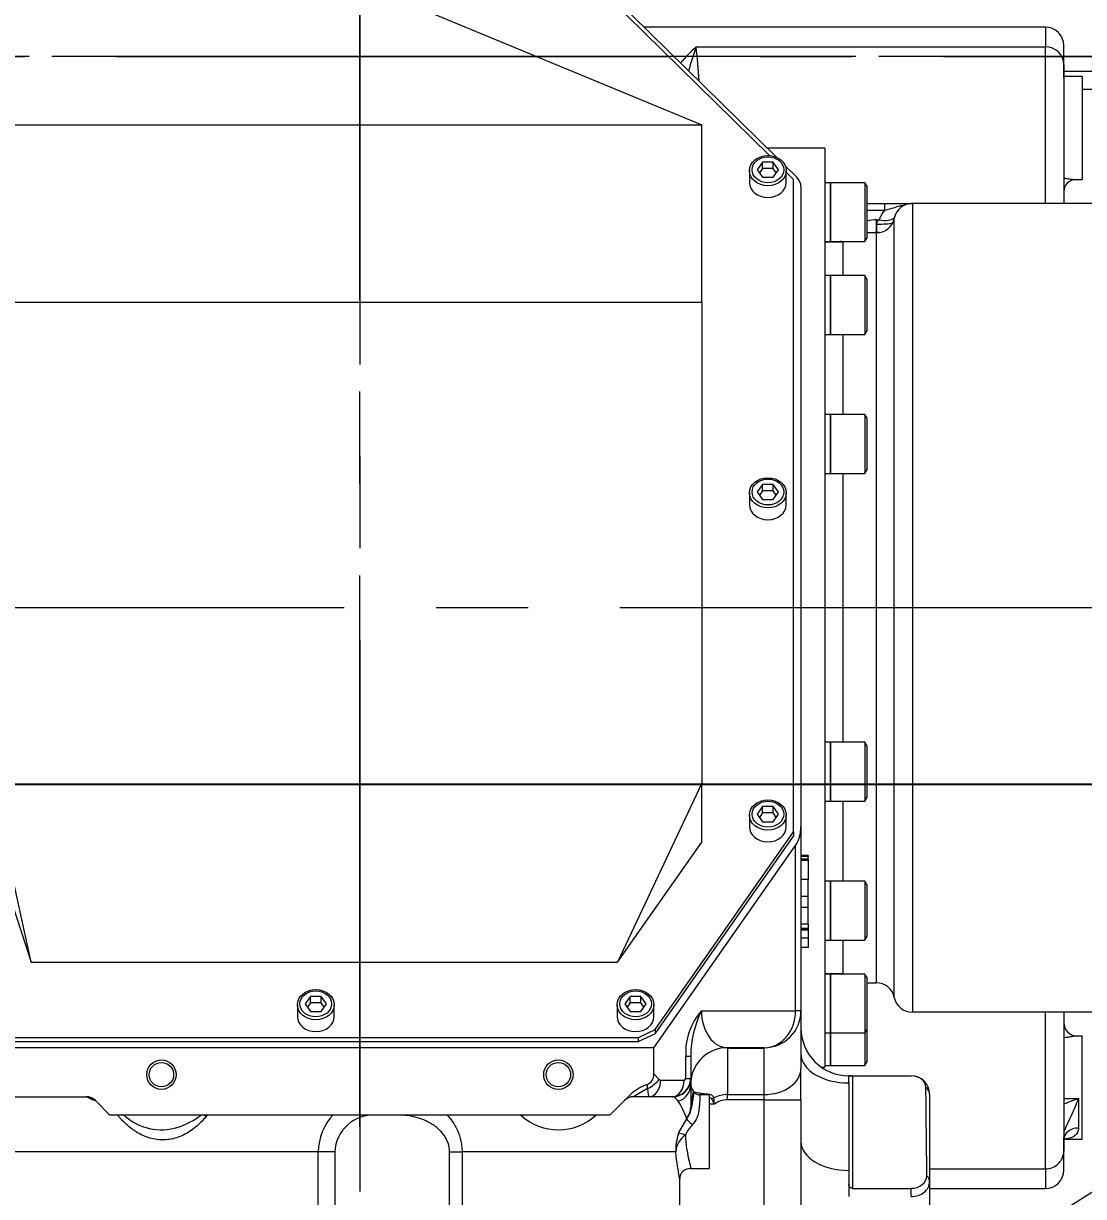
# Model space of a CAD drawing. Header units: millimetres. Extents: x 10462777 to 22643323, y 453826 to 1389191.
# Drawn here: x 11269094.5 to 11269382.9, y 579420.9 to 579740 of the extents above; entities that cross this region are included whole.
import ezdxf

# ---------------------------------------------------------------- set-up
doc = ezdxf.new("R2010")
doc.units = ezdxf.units.MM
doc.header["$LTSCALE"] = 200
doc.header["$MEASUREMENT"] = 0
doc.header["$PDMODE"] = 35
doc.header["$PDSIZE"] = -5
doc.linetypes.add('CENTER', pattern=[2, 1.25, -0.25, 0.25, -0.25])
doc.linetypes.add('CENTER2', pattern=[1.125, 0.75, -0.125, 0.125, -0.125])
doc.layers.get('DEFPOINTS').update_dxf_attribs({"linetype": 'CONTINUOUS'})
doc.layers.add('1', color=1, linetype='CENTER')
doc.layers.add('DV1_DEFAULT', color=7, linetype='CONTINUOUS')
doc.layers.add('LAYOUT', color=8, linetype='CONTINUOUS', lineweight=25)
doc.styles.add('iso-1', font='isocp.shx')
doc.styles.get("Standard").update_dxf_attribs({"font": 'SYMBOL'})
doc.dimstyles.get("Standard").update_dxf_attribs({"dimtxt": 1, "dimasz": 0.18, "dimexe": 0.18, "dimexo": 0.0625, "dimgap": 0.5, "dimtad": 1, "dimzin": 0, "dimdsep": 46, "dimtxsty": 'Standard', "dimcen": 0.09, "dimadec": 0, "dimazin": 0, "dimtfac": 1, "dimtofl": 0, "dimtmove": 2, "dimatfit": 3, "dimfxl": 1, "dimtolj": 1, "dimtzin": 0, "dimarcsym": 0})

# ---------------------------------------------------------------- blocks, each defined once
blk = doc.blocks.new('*D418')
at = {"layer": '1', "color": 152, "linetype": 'Continuous', "lineweight": -2, "transparency": 16777216}
for p, q in [((11268307.7, 579167.69), (11268307.7, 579563.75)), ((11269542.41, 578529.99), (11269542.41, 579563.75))]:
    blk.add_line(p, q, dxfattribs=at)
at = {"layer": '1', "color": 27, "linetype": 'Continuous', "lineweight": -2, "transparency": 16777216}
blk.add_line((11268338.45, 579533.01), (11269511.66, 579533.01), dxfattribs=at)
at = {"layer": '1', "color": 27, "linetype": 'Continuous', "transparency": 16777216}
for points in [[(11268338.45, 579538.13), (11268338.45, 579527.88), (11268307.7, 579533.01)], [(11269511.66, 579538.13), (11269511.66, 579527.88), (11269542.41, 579533.01)]]:
    blk.add_solid(points, dxfattribs=at)
at = {"layer": 'DEFPOINTS', "color": 0, "linetype": 'Continuous', "transparency": 16777216}
for p in [(11269542.41, 579533.01), (11268307.7, 579152.31), (11269542.41, 578514.62)]:
    blk.add_point(p, dxfattribs=at)
at = {"layer": '1', "color": 23, "linetype": 'Continuous', "lineweight": -3, "transparency": 16777216, "insert": (11268925.06, 579566.9), "char_height": 33.894, "attachment_point": 5, "style": 'iso-1'}
blk.add_mtext('\\A1;\\C23;1275', dxfattribs=at)
blk = doc.blocks.new('r710ic')
at = {"layer": 'DV1_DEFAULT', "color": 1, "linetype": 'CENTER2', "lineweight": 0}
for p, q in [((272041.37, 102141.44), (272041.37, 106426.45)), ((272041.37, 106323.81), (272041.37, 102038.81)), ((274132.55, 104232.63), (269847.55, 104232.63)), ((269950.18, 104232.63), (274235.19, 104232.63))]:
    blk.add_line(p, q, dxfattribs=at)
at = {"layer": 'DV1_DEFAULT', "color": 7, "linetype": 'CENTER2', "lineweight": 0}
for p, q in [((272041.37, 104592.6), (272041.37, 103886.38)), ((272191.37, 104453.37), (272191.37, 104059.93))]:
    blk.add_line(p, q, dxfattribs=at)
at = {"layer": 'DV1_DEFAULT', "color": 7, "linetype": 'Continuous', "lineweight": 0}
for p, q in [((272045.37, 104424.13), (272045.37, 104494.63)), ((272050.37, 104494.63), (272050.37, 104429.13)), ((272081.37, 104464.13), (272081.37, 104382.93)), ((272301.37, 104464.13), (272301.37, 104382.93)), ((272046.86, 104429.13), (272074.86, 104429.13)), ((272046.86, 104429.13), (272046.86, 104424.13)), ((272074.86, 104427.2), (272074.86, 104429.13)), ((272335.88, 104429.13), (272307.88, 104429.13)), ((272307.88, 104429.13), (272307.88, 104427.63)), ((272335.88, 104424.13), (272335.88, 104429.13)), ((272324.83, 104424.13), (272324.83, 104428.13)), ((272324.83, 104428.13), (272332.9, 104428.13)), ((272043.58, 104424.13), (272038.37, 104424.13)), ((272047.32, 104424.13), (272040.37, 104424.13)), ((272043.58, 104424.13), (272081.37, 104424.13)), ((272047.32, 104424.13), (272051.32, 104424.13)), ((272301.37, 104424.13), (272339.15, 104424.13)), ((272334.24, 104424.13), (272335.42, 104424.13)), ((272342.37, 104424.13), (272335.42, 104424.13)), ((272344.37, 104424.13), (272339.15, 104424.13)), ((272033.37, 104419.13), (272033.37, 104309.91)), ((272033.37, 104419.13), (272038.75, 104419.13)), ((272081.37, 104419.13), (272038.75, 104419.13)), ((272038.75, 104324.13), (272038.75, 104419.13)), ((272343.98, 104419.13), (272301.37, 104419.13)), ((272343.98, 104419.13), (272349.37, 104419.13)), ((272343.98, 104387.63), (272343.98, 104419.13)), ((272349.37, 104387.63), (272349.37, 104419.13)), ((272323.67, 104387.63), (272347.48, 104387.63)), ((272347.48, 104387.63), (272373.32, 104387.63)), ((272081.37, 104375.33), (272081.37, 104383.13)), ((272081.37, 104382.93), (272301.37, 104382.93)), ((272318.67, 104366.63), (272318.67, 104382.63)), ((272351.52, 104382.63), (272349.29, 104382.63)), ((272349.29, 104366.63), (272349.29, 104382.63)), ((272297.37, 104378.03), (272085.37, 104378.03)), ((272081.37, 104370.63), (272081.37, 104375.33)), ((272081.37, 104375.33), (272083.29, 104375.33)), ((272083.29, 104375.33), (272083.29, 104370.63)), ((272085.79, 104373.2), (272085.79, 104373.9)), ((272089.27, 104373.2), (272085.79, 104373.2)), ((272089.27, 104373.23), (272087.01, 104373.23)), ((272089.27, 104373.23), (272089.27, 104373.2)), ((272089.37, 104373.13), (272089.37, 104370.63)), ((272089.37, 104373.13), (272293.37, 104373.13)), ((272293.37, 104370.63), (272293.37, 104373.13)), ((272076.78, 104370.63), (272075.74, 104370.03)), ((272075.74, 104370.03), (272075.74, 104360.63)), ((272075.74, 104370.03), (272091.74, 104370.03)), ((272090.7, 104370.63), (272076.78, 104370.63)), ((272091.74, 104370.03), (272090.7, 104370.63)), ((272091.74, 104360.63), (272091.74, 104370.03)), ((272102.03, 104370.63), (272100.99, 104370.03)), ((272100.99, 104370.03), (272100.99, 104360.63)), ((272100.99, 104370.03), (272116.99, 104370.03)), ((272115.95, 104370.63), (272102.03, 104370.63)), ((272116.99, 104370.03), (272115.95, 104370.63)), ((272116.99, 104360.63), (272116.99, 104370.03)), ((272139.82, 104370.63), (272138.79, 104370.03)), ((272138.79, 104370.03), (272138.79, 104360.63)), ((272138.79, 104370.03), (272154.79, 104370.03)), ((272153.75, 104370.63), (272139.82, 104370.63)), ((272154.79, 104370.03), (272153.75, 104370.63)), ((272154.79, 104360.63), (272154.79, 104370.03)), ((272228.99, 104370.63), (272227.95, 104370.03)), ((272227.95, 104370.03), (272227.95, 104360.63)), ((272227.95, 104370.03), (272243.95, 104370.03)), ((272242.91, 104370.63), (272228.99, 104370.63)), ((272243.95, 104370.03), (272242.91, 104370.63)), ((272243.95, 104360.63), (272243.95, 104370.03)), ((272266.79, 104370.63), (272265.75, 104370.03)), ((272265.75, 104370.03), (272265.75, 104360.63)), ((272265.75, 104370.03), (272281.75, 104370.03)), ((272280.71, 104370.63), (272266.79, 104370.63)), ((272281.75, 104370.03), (272280.71, 104370.63)), ((272281.75, 104360.63), (272281.75, 104370.03)), ((272292.04, 104370.63), (272291, 104370.03)), ((272291, 104370.03), (272291, 104360.63)), ((272291, 104370.03), (272307, 104370.03)), ((272305.96, 104370.63), (272292.04, 104370.63)), ((272307, 104370.03), (272305.96, 104370.63)), ((272314.83, 104370.63), (272305.96, 104370.63)), ((272307, 104360.63), (272307, 104370.03)), ((272307, 104370.03), (272315.87, 104370.03)), ((272315.87, 104370.03), (272314.83, 104370.63)), ((272315.87, 104360.63), (272315.87, 104370.03)), ((272318.67, 104366.63), (272349.29, 104366.63)), ((272318.67, 104366.54), (272318.67, 104365.63)), ((272318.87, 104365.63), (272318.67, 104365.63)), ((272320.62, 104365.63), (272318.87, 104365.63)), ((272320.62, 104365.63), (272344.43, 104365.63)), ((272344.43, 104365.63), (272348.04, 104365.63)), ((272348.04, 104365.63), (272351.52, 104365.63)), ((272100.99, 104364.13), (272091.74, 104364.13)), ((272091.87, 104364.13), (272091.87, 104359.13)), ((272138.79, 104364.13), (272116.99, 104364.13)), ((272227.95, 104364.13), (272154.79, 104364.13)), ((272265.75, 104364.13), (272243.95, 104364.13)), ((272291, 104364.13), (272281.75, 104364.13)), ((272290.87, 104359.13), (272290.87, 104364.13)), ((272066.37, 104359.13), (272066.37, 104343.46)), ((272066.37, 104359.13), (272316.37, 104359.13)), ((272075.74, 104360.63), (272075.74, 104359.13)), ((272091.74, 104360.63), (272075.74, 104360.63)), ((272075.74, 104360.63), (272091.74, 104360.63)), ((272091.74, 104359.13), (272091.74, 104360.63)), ((272100.99, 104360.63), (272100.99, 104359.13)), ((272116.99, 104360.63), (272100.99, 104360.63)), ((272100.99, 104360.63), (272116.99, 104360.63)), ((272116.99, 104359.13), (272116.99, 104360.63)), ((272138.79, 104360.63), (272138.79, 104359.13)), ((272154.79, 104360.63), (272138.79, 104360.63)), ((272138.79, 104360.63), (272154.79, 104360.63)), ((272154.79, 104359.13), (272154.79, 104360.63)), ((272227.95, 104360.63), (272227.95, 104359.13)), ((272243.95, 104360.63), (272227.95, 104360.63)), ((272227.95, 104360.63), (272243.95, 104360.63)), ((272243.95, 104359.13), (272243.95, 104360.63)), ((272265.75, 104360.63), (272265.75, 104359.13)), ((272281.75, 104360.63), (272265.75, 104360.63)), ((272265.75, 104360.63), (272281.75, 104360.63)), ((272281.75, 104359.13), (272281.75, 104360.63)), ((272291, 104360.63), (272291, 104359.13)), ((272307, 104360.63), (272291, 104360.63)), ((272291, 104360.63), (272307, 104360.63)), ((272307, 104359.13), (272307, 104360.63)), ((272315.87, 104360.63), (272307, 104360.63)), ((272307, 104360.63), (272315.87, 104360.63)), ((272315.87, 104359.13), (272315.87, 104360.63)), ((272316.37, 104358.25), (272316.37, 104359.13)), ((272076.86, 104352.63), (272250.94, 104352.63)), ((272250.94, 104352.63), (272301.03, 104352.63)), ((272258.73, 104354.63), (272258.73, 104352.63)), ((272258.73, 104354.63), (272259.02, 104354.63)), ((272259.02, 104354.63), (272259.02, 104352.63)), ((272259.78, 104354.63), (272259.02, 104354.63)), ((272259.78, 104354.63), (272260.1, 104354.63)), ((272259.78, 104354.63), (272259.78, 104352.63)), ((272260.1, 104354.63), (272265.31, 104354.63)), ((272260.1, 104354.63), (272260.1, 104352.63)), ((272269.86, 104354.63), (272265.31, 104354.63)), ((272265.31, 104354.63), (272265.31, 104352.63)), ((272272.89, 104354.63), (272269.86, 104354.63)), ((272269.86, 104354.63), (272269.86, 104352.63)), ((272277.43, 104354.63), (272272.89, 104354.63)), ((272272.89, 104354.63), (272272.89, 104352.63)), ((272277.43, 104354.63), (272278.63, 104354.63)), ((272277.43, 104354.63), (272277.43, 104352.63)), ((272278.63, 104354.63), (272278.86, 104354.63)), ((272278.63, 104354.63), (272278.63, 104352.63)), ((272278.86, 104354.63), (272279.1, 104354.63)), ((272278.86, 104354.63), (272278.86, 104352.63)), ((272279.1, 104354.63), (272281.24, 104354.63)), ((272279.1, 104354.63), (272279.1, 104352.63)), ((272281.24, 104354.63), (272281.24, 104352.63)), ((272281.24, 104354.63), (272283.75, 104354.63)), ((272283.75, 104354.63), (272283.75, 104352.63)), ((272301.03, 104352.63), (272316.65, 104352.63)), ((272301.03, 104352.63), (272301.03, 104351.16)), ((272325.19, 104352.63), (272316.65, 104352.63)), ((272325.19, 104352.63), (272366.37, 104352.63)), ((272325.19, 104342.63), (272325.19, 104352.63)), ((272074.24, 104351.47), (272071.23, 104348.41)), ((272075.65, 104348.63), (272072.44, 104348.63)), ((272074.83, 104350.63), (272072.86, 104348.63)), ((272252.32, 104350.63), (272074.83, 104350.63)), ((272163.3, 104348.63), (272160.09, 104348.63)), ((272250.95, 104348.63), (272247.74, 104348.63)), ((272252.32, 104350.63), (272253.46, 104350.63)), ((272306.11, 104312.96), (272252.32, 104350.63)), ((272307.26, 104312.96), (272253.46, 104350.63)), ((272311.03, 104312.63), (272255.99, 104351.16)), ((272301.03, 104351.16), (272255.99, 104351.16)), ((272301.03, 104325.56), (272301.03, 104351.16)), ((272068.81, 104345.95), (271972.63, 104248.16)), ((272072.21, 104346.52), (272070.16, 104345.07)), ((272073.07, 104345.91), (272071.88, 104345.07)), ((272074.26, 104345.07), (272072.21, 104346.52)), ((272159.86, 104346.52), (272157.81, 104345.07)), ((272160.72, 104345.91), (272159.53, 104345.07)), ((272161.91, 104345.07), (272159.86, 104346.52)), ((272247.51, 104346.52), (272245.46, 104345.07)), ((272248.37, 104345.91), (272247.18, 104345.07)), ((272249.56, 104345.07), (272247.51, 104346.52)), ((272068.36, 104344.05), (272023.01, 104297.95)), ((272070.16, 104345.07), (272070.16, 104342.18)), ((272071.88, 104345.07), (272070.16, 104345.07)), ((272071.88, 104342.18), (272070.16, 104342.18)), ((272070.16, 104342.18), (272072.21, 104340.74)), ((272071.88, 104345.07), (272071.88, 104342.18)), ((272071.88, 104342.18), (272073.07, 104341.35)), ((272072.21, 104340.74), (272074.26, 104342.18)), ((272074.26, 104342.18), (272074.26, 104345.07)), ((272159.53, 104345.07), (272157.81, 104345.07)), ((272157.81, 104345.07), (272157.81, 104342.18)), ((272157.81, 104342.18), (272159.86, 104340.74)), ((272159.53, 104342.18), (272157.81, 104342.18)), ((272159.53, 104345.07), (272159.53, 104342.18)), ((272159.53, 104342.18), (272160.72, 104341.35)), ((272159.86, 104340.74), (272161.91, 104342.18)), ((272161.91, 104342.18), (272161.91, 104345.07)), ((272247.18, 104345.07), (272245.46, 104345.07)), ((272245.46, 104345.07), (272245.46, 104342.18)), ((272245.46, 104342.18), (272247.51, 104340.74)), ((272247.18, 104342.18), (272245.46, 104342.18)), ((272247.18, 104345.07), (272247.18, 104342.18)), ((272247.18, 104342.18), (272248.37, 104341.35)), ((272247.51, 104340.74), (272249.56, 104342.18)), ((272249.56, 104342.18), (272249.56, 104345.07)), ((272311.03, 104342.63), (272311.03, 104332.63)), ((272311.21, 104342.63), (272311.03, 104342.63)), ((272323.77, 104342.63), (272311.21, 104342.63)), ((272311.21, 104342.63), (272311.21, 104332.63)), ((272323.77, 104332.63), (272323.77, 104342.63)), ((272325.19, 104342.63), (272323.77, 104342.63)), ((272366.37, 104342.63), (272325.19, 104342.63)), ((272325.19, 104342.63), (272325.19, 104332.63)), ((272072.44, 104338.63), (272075.65, 104338.63)), ((272160.09, 104338.63), (272163.3, 104338.63)), ((272247.74, 104338.63), (272250.95, 104338.63)), ((272311.21, 104332.63), (272311.03, 104332.63)), ((272311.21, 104332.63), (272323.77, 104332.63)), ((272325.19, 104332.63), (272323.77, 104332.63)), ((272323.87, 104327.63), (272323.87, 104325.15)), ((272323.87, 104327.63), (272343.87, 104327.63)), ((272326.37, 104329.08), (272326.37, 104327.63)), ((272343.87, 104322.56), (272343.87, 104327.63)), ((272028.96, 104250.63), (272059.99, 104325.63)), ((272059.99, 104103.8), (272059.99, 104325.63)), ((272108.19, 104325.63), (272059.99, 104325.63)), ((272108.19, 104103.8), (272108.19, 104325.63)), ((272108.19, 104325.63), (272239.08, 104325.63)), ((272239.08, 104325.63), (272287.76, 104302.75)), ((272255.09, 104325.63), (272239.08, 104325.63)), ((272287.76, 104302.75), (272255.09, 104325.63)), ((272313.35, 104321.31), (272313.35, 104322.63)), ((272313.35, 104322.63), (272319.37, 104322.63)), ((272319.37, 104321.31), (272313.35, 104321.31)), ((272319.37, 104321.31), (272319.37, 104322.63)), ((272319.87, 104314.45), (272319.87, 104320.81)), ((272321.03, 104322.63), (272327.21, 104322.63)), ((272330.36, 104321.55), (272330.25, 104321.49)), ((272334.31, 104319.35), (272330.36, 104321.55)), ((272324.37, 104317.63), (272324.37, 104311.26)), ((272339.37, 104318.54), (272339.37, 104260.42)), ((272356.37, 104319.63), (272346.65, 104319.63)), ((272318.16, 104312.63), (272319.65, 104314.03)), ((272299.11, 104310.52), (272297.07, 104309.07)), ((272301.16, 104309.07), (272299.11, 104310.52)), ((272302.56, 104312.63), (272299.34, 104312.63)), ((272308.24, 104308.47), (272306.11, 104312.96)), ((272306.11, 104312.96), (272307.26, 104312.96)), ((272307.26, 104312.96), (272309.39, 104308.47)), ((272318.16, 104312.63), (272311.03, 104312.63)), ((272311.03, 104312.63), (272311.03, 104127.63)), ((272322.15, 104310.85), (272324.37, 104307.08)), ((272324.37, 104311.26), (272324.37, 104307.08)), ((272298.79, 104309.07), (272297.07, 104309.07)), ((272297.07, 104309.07), (272297.07, 104306.18)), ((272299.98, 104309.91), (272298.79, 104309.07)), ((272298.79, 104309.07), (272298.79, 104306.18)), ((272301.16, 104306.18), (272301.16, 104309.07)), ((272309.39, 104308.47), (272308.24, 104308.47)), ((272308.24, 104132.16), (272308.24, 104308.47)), ((272309.39, 104132.16), (272309.39, 104308.47)), ((272297.07, 104306.18), (272299.11, 104304.74)), ((272298.79, 104306.18), (272297.07, 104306.18)), ((272298.79, 104306.18), (272299.98, 104305.35)), ((272299.11, 104304.74), (272301.16, 104306.18)), ((272329.37, 104300.63), (272323.77, 104306.23)), ((272287.76, 104143.18), (272287.76, 104302.75)), ((272299.34, 104302.63), (272302.56, 104302.63)), ((272329.37, 104300.63), (272329.37, 104164.63)), ((272339.37, 104260.42), (272354.37, 104260.42)), ((272339.37, 104257.01), (272339.37, 104260.42)), ((272354.37, 104257.01), (272339.37, 104257.01)), ((272302.56, 104225.63), (272299.34, 104225.63)), ((272339.37, 104225.78), (272354.37, 104225.78)), ((272339.37, 104225.78), (272339.37, 104221.3)), ((272299.11, 104223.52), (272297.07, 104222.07)), ((272298.79, 104222.07), (272297.07, 104222.07)), ((272297.07, 104222.07), (272297.07, 104219.18)), ((272299.98, 104222.91), (272298.79, 104222.07)), ((272298.79, 104222.07), (272298.79, 104219.18)), ((272301.16, 104222.07), (272299.11, 104223.52)), ((272301.16, 104219.18), (272301.16, 104222.07)), ((272354.37, 104221.3), (272339.37, 104221.3)), ((272339.37, 104221.3), (272339.37, 104137.13)), ((272297.07, 104219.18), (272299.11, 104217.74)), ((272298.79, 104219.18), (272297.07, 104219.18)), ((272298.79, 104219.18), (272299.98, 104218.35)), ((272299.11, 104217.74), (272301.16, 104219.18)), ((272299.34, 104215.63), (272302.56, 104215.63)), ((272325.39, 104160.65), (272329.37, 104164.63)), ((272324.37, 104134.25), (272324.37, 104158.18)), ((272287.76, 104143.18), (272108.19, 104103.8)), ((272167.27, 104103.8), (272287.76, 104143.18))]:
    blk.add_line(p, q, dxfattribs=at)
at = {"layer": 'DV1_DEFAULT', "color": 3, "linetype": 'CENTER2', "lineweight": 0}
blk.add_circle((272041.37, 104232.63), 367.64, dxfattribs=at)
at = {"layer": 'DV1_DEFAULT', "color": 7, "linetype": 'Continuous', "lineweight": 0}
for centre, radius in [((272318.37, 104286.63), 4), ((272318.37, 104286.63), 3.32), ((272318.37, 104178.63), 4), ((272318.37, 104178.63), 3.32)]:
    blk.add_circle(centre, radius, dxfattribs=at)
for centre, radius, start, end in [((272078.1, 104427.43), 3.24, 183.4627, 269.556), ((272304.18, 104427.86), 3.7, 268.3501, 356.8406), ((272038.37, 104419.13), 5, 90, 180), ((272344.37, 104419.13), 5, 0, 90), ((272323.67, 104382.63), 5, 90, 180), ((272086.37, 104382.93), 5, 180, 258.463), ((272296.37, 104382.93), 5, 281.537, 0), ((272084.37, 104373.13), 5, 0, 78.4629), ((272298.37, 104373.13), 5, 101.537, 180), ((272089.38, 104383.13), 9.9, 232, 248.7272), ((272094.37, 104373.07), 8.58, 179.114, 196.7229), ((272095.02, 104373.13), 5.74, 179.2975, 186.4239), ((272305.67, 104365.63), 13, 270, 0), ((272301.03, 104342.63), 10, 0, 90), ((272321.03, 104332.63), 10, 180, 263.6505), ((272331.79, 104332.66), 8.02, 180.2006, 207.4721), ((272331.36, 104332.7), 6.16, 180.676, 215.9572), ((272328.27, 104292.43), 36.7, 92.9735, 95.6242), ((272315.38, 104346.48), 20.57, 297.4484, 302.2698), ((272080.65, 103893.28), 432.88, 94.3237, 95.5546), ((272067.27, 104401.64), 82.59, 249.8038, 254.5609), ((272072.45, 104354.45), 45.33, 221.9723, 229.6707), ((272312.27, 104338.19), 16.91, 228.3183, 273.6483), ((272313.49, 104350.62), 27.99, 243.5539, 269.7049), ((272320.87, 104325.63), 3, 270, 312.798), ((272329.2, 104347.59), 25.04, 255.2839, 265.4229), ((272322.08, 104325.03), 1.76, 309.0071, 3.9612), ((272338.41, 104329.6), 9.16, 225.0564, 246.7401), ((272319.37, 104317.63), 5, 0, 90), ((272319.37, 104320.81), 0.5, 0, 90), ((272319.35, 104325.35), 2.72, 281.3283, 282.1907), ((272319.37, 104317.72), 5, 0, 83.6505), ((272321.03, 104332.63), 10, 263.9903, 270), ((272336.2, 104303.18), 19.25, 108.0158, 123.3663), ((272339.89, 104324.72), 6.2, 214.7916, 265.1831), ((272346.79, 104322.51), 2.88, 178.8422, 267.9537), ((272339.02, 104332.61), 14.07, 250.4373, 271.4199), ((272319.37, 104314.45), 0.5, 303.8054, 0), ((272318.29, 104309.65), 2.98, 20.2626, 92.6586), ((272333.67, 104315.22), 13.38, 199.8194, 222.2367), ((272327.87, 104307.08), 3.5, 180, 225), ((272318.37, 104286.63), 15, 317.1666, 42.8334), ((272339.87, 104236.28), 10.51, 176.986, 267.2733), ((272339.62, 104236.56), 15.26, 227.2255, 269.0704), ((272331.47, 104192.75), 2.63, 217.0947, 228.7707), ((272308.15, 104174.42), 26.03, 19.6215, 35.3931), ((272318.37, 104178.63), 15, 317.1666, 17.5949), ((272327.87, 104158.18), 3.5, 135, 180), ((272277.14, 104181.24), 52.53, 334.1234, 336.8377)]:
    blk.add_arc(centre, radius, start, end, dxfattribs=at)
for centre, major_axis, ratio, start_param, end_param in [((272336.05, 104428.13), (0, -4), 0.787412, 4.712389, 6.283185), ((272043.58, 104419.13), (0, 5), 0.965926, 0, 1.570796), ((272339.15, 104419.13), (0, -5), 0.965926, 1.570796, 3.141593), ((272323.67, 104382.63), (0, -5), 0.608761, 3.141593, 3.78745), ((272519.08, 104382.63), (-327.71, 0), 0.015257, 5.269277, 5.358247), ((272347.48, 104382.63), (0, -5), 0.608761, 3.141593, 3.698481), ((272345.89, 104382.63), (0, -4.24), 0.800731, 1.570796, 3.149199), ((272347.48, 104382.63), (0, -5), 0.808858, 1.570796, 3.141593), ((272321.87, 104382.63), (0, 3.99), 0.800731, 0.009208, 1.570796), ((272082.78, 104373.9), (-1.78, -4.57), 0.588584, 1.796064, 2.894929), ((272086.37, 104373.23), (0, -4.9), 0.130283, 1.570796, 2.659574), ((272093.08, 104373.23), (0, -4.9), 0.776387, 4.575567, 4.712389), ((272312.71, 104365.63), (0, -13), 0.608761, 0, 1.570796), ((272336.52, 104365.63), (0, -13), 0.608761, 0, 1.570796), ((272076.86, 104347.63), (0, 5), 0.819152, 0, 0.694461), ((272250.94, 104347.63), (7.14, 0), 0.700208, 0.785398, 1.570796), ((272316.65, 104342.63), (0, 10), 0.711948, 4.712389, 6.283185), ((272075.65, 104343.63), (0, 5), 0.819152, 3.141593, 6.283185), ((272163.3, 104343.63), (0, 5), 0.819152, 3.141593, 6.283185), ((272250.95, 104343.63), (0, 5), 0.819152, 3.141593, 6.283185), ((272301.03, 104342.63), (10, 0), 0.853553, 0, 1.570796), ((272301.03, 104332.63), (-10, 0), 0.707107, 1.570796, 3.141593), ((272322.37, 104326.07), (2, 0), 0.695627, 0.722734, 0.903055), ((272323.37, 104328.22), (0.51, -1.94), 0.739553, 1.379862, 1.76173), ((272331.56, 104323.11), (1.26, 1.55), 0.150484, 3.317023, 4.834132), ((272319.37, 104317.71), (-5, 0), 0.999968, 3.137096, 4.622077), ((272319.87, 104317.63), (-4.5, 0), 0.707107, 3.141593, 4.712389), ((272321.03, 104317.63), (0, 5), 0.97034, 5.045327, 6.283185), ((272327.21, 104317.63), (0, 5), 0.957973, 5.595421, 6.283185), ((272334.98, 104321.18), (-0.65, -1.89), 0.087713, 4.742757, 6.06572), ((272319.65, 104310.85), (-2.5, 3.74), 0.486189, 4.397668, 5.340427), ((272319.87, 104311.26), (-4.5, 0), 0.707107, 3.141593, 4.712389), ((272302.56, 104307.63), (0, 5), 0.819152, 3.141593, 6.283185), ((272319.37, 104311.26), (5, 0), 0.1, 5.302404, 6.283185), ((272302.56, 104220.63), (0, 5), 0.819152, 3.141593, 6.283185), ((272331.98, 104191.16), (-2.58, -2.37), 0.42328, 5.29094, 5.579785), ((272327.9, 104158.21), (-2.47, 2.47), 0.995467, 0, 0.757444)]:
    blk.add_ellipse(centre, major_axis=major_axis, ratio=ratio, start_param=start_param, end_param=end_param, dxfattribs=at)
for centre, major_axis in [((272072.44, 104343.63), (0, 5)), ((272160.09, 104343.63), (0, 5)), ((272247.74, 104343.63), (0, 5)), ((272072.21, 104343.63), (0, -4.31)), ((272159.86, 104343.63), (0, -4.31)), ((272247.51, 104343.63), (0, 4.31)), ((272299.34, 104307.63), (0, 5)), ((272299.11, 104307.63), (0, 4.31)), ((272299.34, 104220.63), (0, 5)), ((272299.11, 104220.63), (0, -4.31))]:
    blk.add_ellipse(centre, major_axis=major_axis, ratio=0.819152, dxfattribs=at)
for points, knots in [([(272074.46, 104424.18), (272074.49, 104424.38), (272074.52, 104424.58), (272074.61, 104425.2), (272074.67, 104425.59), (272074.75, 104426.12), (272074.77, 104426.29), (272074.81, 104426.61), (272074.83, 104426.76), (272074.85, 104427.02), (272074.86, 104427.14), (272074.86, 104427.25), (272074.86, 104427.25), (272074.86, 104427.25)], [0.4423001, 0.4423001, 0.4423001, 0.4423001, 0.5, 0.5, 0.625, 0.625, 0.6875, 0.6875, 0.75, 0.75, 0.8125, 0.8125, 0.8137921, 0.8137921, 0.8137921, 0.8137921]), ([(272307.88, 104427.68), (272307.88, 104427.66), (272307.88, 104427.64), (272307.88, 104427.51), (272307.89, 104427.39), (272307.92, 104427.11), (272307.94, 104426.95), (272307.98, 104426.62), (272308.01, 104426.45), (272308.06, 104426.07), (272308.09, 104425.88), (272308.16, 104425.47), (272308.19, 104425.25), (272308.27, 104424.76), (272308.31, 104424.48), (272308.35, 104424.19)], [0.1763658, 0.1763658, 0.1763658, 0.1763658, 0.1875, 0.1875, 0.25, 0.25, 0.3125, 0.3125, 0.375, 0.375, 0.4375, 0.4375, 0.5, 0.5, 0.5781111, 0.5781111, 0.5781111, 0.5781111]), ([(272326.36, 104424.1), (272326.17, 104424.55), (272325.98, 104425.01), (272325.46, 104426.35), (272325.14, 104427.24), (272324.83, 104428.13)], [0.6186405, 0.6186405, 0.6186405, 0.6186405, 0.75, 0.75, 1, 1, 1, 1]), ([(272324.83, 104428.13), (272325.66, 104427.79), (272326.48, 104427.46), (272328.11, 104426.77), (272328.92, 104426.42), (272330.52, 104425.68), (272331.32, 104425.29), (272332.57, 104424.7), (272333, 104424.51), (272333.77, 104424.21), (272334.07, 104424.13), (272334.24, 104424.13)], [0, 0, 0, 0, 0.25, 0.25, 0.5, 0.5, 0.75, 0.75, 0.875, 0.875, 1, 1, 1, 1]), ([(272332.9, 104428.13), (272333.38, 104428.13), (272333.78, 104428.02), (272334.31, 104427.74), (272334.48, 104427.62), (272334.78, 104427.37), (272334.91, 104427.23), (272335.26, 104426.77), (272335.45, 104426.41), (272335.65, 104425.84), (272335.7, 104425.64), (272335.79, 104425.23), (272335.82, 104425.02), (272335.87, 104424.56), (272335.88, 104424.32), (272335.88, 104424.07)], [0, 0, 0, 0, 0.125, 0.125, 0.1875, 0.1875, 0.25, 0.25, 0.375, 0.375, 0.4375, 0.4375, 0.5, 0.5, 0.570392, 0.570392, 0.570392, 0.570392]), ([(272081.37, 104383.13), (272081.37, 104382.45), (272081.51, 104381.79), (272081.83, 104380.52), (272082.01, 104379.89), (272082.56, 104377.95), (272082.93, 104376.62), (272083.29, 104375.33)], [0, 0, 0, 0, 0.25, 0.25, 0.5, 0.5, 1, 1, 1, 1]), ([(272087.01, 104373.23), (272086.75, 104373.23), (272086.51, 104373.32), (272086.21, 104373.51), (272086.12, 104373.58), (272085.95, 104373.73), (272085.87, 104373.82), (272085.79, 104373.9)], [0, 0, 0, 0, 0.5, 0.5, 0.75, 0.75, 1, 1, 1, 1]), ([(272318.87, 104365.63), (272318.83, 104365.63), (272318.79, 104365.64), (272318.73, 104365.71), (272318.71, 104365.76), (272318.68, 104365.93), (272318.67, 104366.03), (272318.67, 104366.24), (272318.67, 104366.31), (272318.67, 104366.46), (272318.67, 104366.55), (272318.67, 104366.63)], [0, 0, 0, 0, 0.25, 0.25, 0.5, 0.5, 0.75, 0.75, 0.875, 0.875, 1, 1, 1, 1]), ([(272349.29, 104366.63), (272349.29, 104366.55), (272349.28, 104366.48), (272349.25, 104366.33), (272349.22, 104366.26), (272349.11, 104366.06), (272349.01, 104365.95), (272348.76, 104365.78), (272348.63, 104365.72), (272348.34, 104365.64), (272348.19, 104365.63), (272348.04, 104365.63)], [0, 0, 0, 0, 0.125, 0.125, 0.25, 0.25, 0.5, 0.5, 0.75, 0.75, 1, 1, 1, 1]), ([(272091.84, 104364.14), (272091.81, 104364.03), (272091.79, 104363.91), (272091.75, 104363.63), (272091.73, 104363.47), (272091.71, 104363.31)], [0.672191, 0.672191, 0.672191, 0.672191, 0.75, 0.75, 0.8534701, 0.8534701, 0.8534701, 0.8534701]), ([(272323.04, 104323.49), (272323.08, 104323.61), (272323.12, 104323.75), (272323.21, 104324.12), (272323.26, 104324.37), (272323.34, 104324.83), (272323.37, 104325), (272323.42, 104325.36), (272323.45, 104325.55), (272323.52, 104326.16), (272323.57, 104326.63), (272323.61, 104327.17)], [0.5354498, 0.5354498, 0.5354498, 0.5354498, 0.625, 0.625, 0.75, 0.75, 0.8125, 0.8125, 0.875, 0.875, 1, 1, 1, 1]), ([(272323.61, 104327.17), (272323.62, 104327.36), (272323.65, 104327.54), (272323.75, 104327.9), (272323.81, 104328.08), (272323.98, 104328.41), (272324.08, 104328.56), (272324.34, 104328.82), (272324.49, 104328.91), (272324.68, 104328.96)], [0, 0, 0, 0, 0.25, 0.25, 0.5, 0.5, 0.75, 0.75, 1, 1, 1, 1]), ([(272324.87, 104328.22), (272324.8, 104328.19), (272324.74, 104328.12), (272324.66, 104327.97), (272324.62, 104327.88), (272324.57, 104327.74), (272324.55, 104327.69), (272324.54, 104327.63)], [0, 0, 0, 0, 0.125, 0.125, 0.25, 0.25, 0.3258257, 0.3258257, 0.3258257, 0.3258257]), ([(272330.36, 104321.55), (272330.16, 104321.71), (272329.96, 104321.85), (272329.56, 104322.1), (272329.34, 104322.21), (272328.93, 104322.4), (272328.72, 104322.48), (272328.33, 104322.61), (272328.14, 104322.66), (272327.77, 104322.76), (272327.6, 104322.8), (272327.26, 104322.88), (272327.09, 104322.92), (272326.6, 104323.02), (272326.28, 104323.08), (272325.68, 104323.19), (272325.39, 104323.23), (272324.86, 104323.32), (272324.61, 104323.36), (272323.96, 104323.46), (272323.62, 104323.51), (272323.29, 104323.55), (272323.21, 104323.56), (272323.11, 104323.57), (272323.09, 104323.57), (272323.09, 104323.57)], [0, 0, 0, 0, 0.03125, 0.03125, 0.0625, 0.0625, 0.09375, 0.09375, 0.125, 0.125, 0.15625, 0.15625, 0.1875, 0.1875, 0.25, 0.25, 0.3125, 0.3125, 0.375, 0.375, 0.5, 0.5, 0.5625, 0.5625, 0.6111694, 0.6111694, 0.6111694, 0.6111694]), ([(272323.87, 104325.16), (272323.87, 104325.16), (272323.87, 104325.16), (272323.87, 104325.16), (272323.88, 104325.16), (272323.91, 104325.16), (272323.94, 104325.15), (272324.04, 104325.15), (272324.14, 104325.15), (272324.41, 104325.13), (272324.57, 104325.13), (272324.96, 104325.11), (272325.19, 104325.1), (272325.7, 104325.07), (272325.98, 104325.05), (272326.59, 104325), (272326.93, 104324.98), (272327.64, 104324.91), (272328.01, 104324.87), (272328.6, 104324.77), (272328.8, 104324.74), (272329.2, 104324.65), (272329.41, 104324.59), (272330.03, 104324.39), (272330.44, 104324.21), (272331.03, 104323.86), (272331.23, 104323.72), (272331.6, 104323.43), (272331.77, 104323.28), (272331.94, 104323.11)], [0.374103, 0.374103, 0.374103, 0.374103, 0.375, 0.375, 0.40625, 0.40625, 0.4375, 0.4375, 0.5, 0.5, 0.5625, 0.5625, 0.625, 0.625, 0.6875, 0.6875, 0.75, 0.75, 0.8125, 0.8125, 0.84375, 0.84375, 0.875, 0.875, 0.9375, 0.9375, 0.96875, 0.96875, 1, 1, 1, 1]), ([(272334.8, 104321.18), (272336.21, 104321.23), (272337.57, 104321.37), (272340, 104321.76), (272341.07, 104322), (272342.72, 104322.4), (272343.32, 104322.56), (272343.79, 104322.64), (272343.87, 104322.63), (272343.87, 104322.6)], [0, 0, 0, 0, 0.125, 0.125, 0.25, 0.25, 0.375, 0.375, 0.4392362, 0.4392362, 0.4392362, 0.4392362]), ([(272325.61, 104319.26), (272325.25, 104319), (272324.94, 104318.75), (272324.5, 104318.24), (272324.37, 104317.99), (272324.37, 104317.72)], [0, 0, 0, 0, 0.5, 0.5, 1, 1, 1, 1]), ([(272346.78, 104319.63), (272346.64, 104319.63), (272346.36, 104319.59), (272344.69, 104319.3), (272342.25, 104318.83), (272339.37, 104318.54)], [0.6654645, 0.6654645, 0.6654645, 0.6654645, 0.75, 0.75, 1, 1, 1, 1]), ([(272322.15, 104310.85), (272321.96, 104310.87), (272321.77, 104310.88), (272321.49, 104310.86), (272321.4, 104310.84), (272321.23, 104310.78), (272321.15, 104310.74), (272321.09, 104310.69)], [0, 0, 0, 0, 0.5, 0.5, 0.75, 0.75, 1, 1, 1, 1]), ([(272329.36, 104256.36), (272329.69, 104256.68), (272330.03, 104256.98), (272331.19, 104257.91), (272332.08, 104258.48), (272333.53, 104259.19), (272334.02, 104259.4), (272335.04, 104259.76), (272335.55, 104259.91), (272336.61, 104260.16), (272337.15, 104260.25), (272338.25, 104260.38), (272338.81, 104260.42), (272339.37, 104260.42)], [0.570454, 0.570454, 0.570454, 0.570454, 0.625, 0.625, 0.75, 0.75, 0.8125, 0.8125, 0.875, 0.875, 0.9375, 0.9375, 1, 1, 1, 1]), ([(272339.37, 104257.01), (272338.56, 104257.01), (272337.77, 104256.87), (272336.63, 104256.48), (272336.26, 104256.33), (272335.56, 104255.96), (272335.22, 104255.76), (272334.57, 104255.3), (272334.26, 104255.06), (272333.67, 104254.53), (272333.4, 104254.25), (272332.87, 104253.67), (272332.63, 104253.37), (272332.16, 104252.74), (272331.94, 104252.41), (272331.33, 104251.41), (272330.98, 104250.71), (272330.39, 104249.27), (272330.15, 104248.53), (272329.75, 104247), (272329.61, 104246.22), (272329.42, 104244.66), (272329.37, 104243.88), (272329.37, 104243.08)], [0, 0, 0, 0, 0.125, 0.125, 0.1875, 0.1875, 0.25, 0.25, 0.3125, 0.3125, 0.375, 0.375, 0.4375, 0.4375, 0.5, 0.5, 0.625, 0.625, 0.75, 0.75, 0.875, 0.875, 1, 1, 1, 1]), ([(272329.73, 104190.77), (272330.63, 104190.03), (272331.53, 104189.19), (272332.78, 104187.75), (272333.19, 104187.23), (272333.93, 104186.16), (272334.27, 104185.61), (272334.87, 104184.45), (272335.14, 104183.85), (272335.58, 104182.6), (272335.76, 104181.96), (272336.01, 104180.68), (272336.08, 104180.03), (272336.12, 104178.72), (272336.09, 104178.05), (272335.92, 104176.74), (272335.79, 104176.1), (272335.52, 104175.15), (272335.41, 104174.84), (272335.18, 104174.22), (272335.06, 104173.91), (272334.65, 104173), (272334.34, 104172.42), (272333.82, 104171.58), (272333.63, 104171.3), (272333.25, 104170.76), (272333.06, 104170.49), (272332.03, 104169.18), (272331.14, 104168.26), (272329.98, 104167.21), (272329.75, 104167.01), (272329.46, 104166.76), (272329.41, 104166.71), (272329.35, 104166.67)], [0, 0, 0, 0, 0.125, 0.125, 0.1875, 0.1875, 0.25, 0.25, 0.3125, 0.3125, 0.375, 0.375, 0.4375, 0.4375, 0.5, 0.5, 0.5625, 0.5625, 0.59375, 0.59375, 0.625, 0.625, 0.6875, 0.6875, 0.71875, 0.71875, 0.75, 0.75, 0.875, 0.875, 0.90625, 0.90625, 0.9140799, 0.9140799, 0.9140799, 0.9140799])]:
    blk.add_open_spline(points, degree=3, knots=knots, dxfattribs=at)
at = {"layer": 'LAYOUT', "color": 3}
blk.add_circle((272041.37, 104232.63), 2050.12, dxfattribs=at)

msp = doc.modelspace()

# ---------------------------------------------------------------- block references
at = {"layer": 'LAYOUT', "color": 2, "rotation": 270}
msp.add_blockref('r710ic', (11164953.374, 851772.39677, 0), dxfattribs=at)

# ---------------------------------------------------------------- dimensions: what is measured, and where the dimension line sits
at = {"layer": '1', "color": 27, "linetype": 'Continuous', "lineweight": -3}
dim = msp.add_linear_dim(base=(11269542.41133, 579533.00572), p1=(11268307.70039, 579152.31435), p2=(11269542.41133, 578514.61858), text='\\C23;1275', dimstyle='Standard', override={"dimtxt": 33.894026, "dimasz": 30.746724, "dimexe": 30.746724, "dimexo": 15.373362, "dimgap": 16.947013, "dimtad": 1, "dimtih": 0, "dimdec": 0, "dimzin": 8, "dimtxsty": 'iso-1', "dimsah": 1, "dimclrd": 27, "dimclre": 152, "dimclrt": 23, "dimtm": -0.005, "dimtdec": 3, "dimtofl": 1, "dimtmove": 0}, dxfattribs=at)
dim.commit()
dim.dimension.update_dxf_attribs({"geometry": '*D418', "text_midpoint": (11268925.05586, 579533.00572), "dimtype": 160})

doc.saveas('drawing.dxf')
